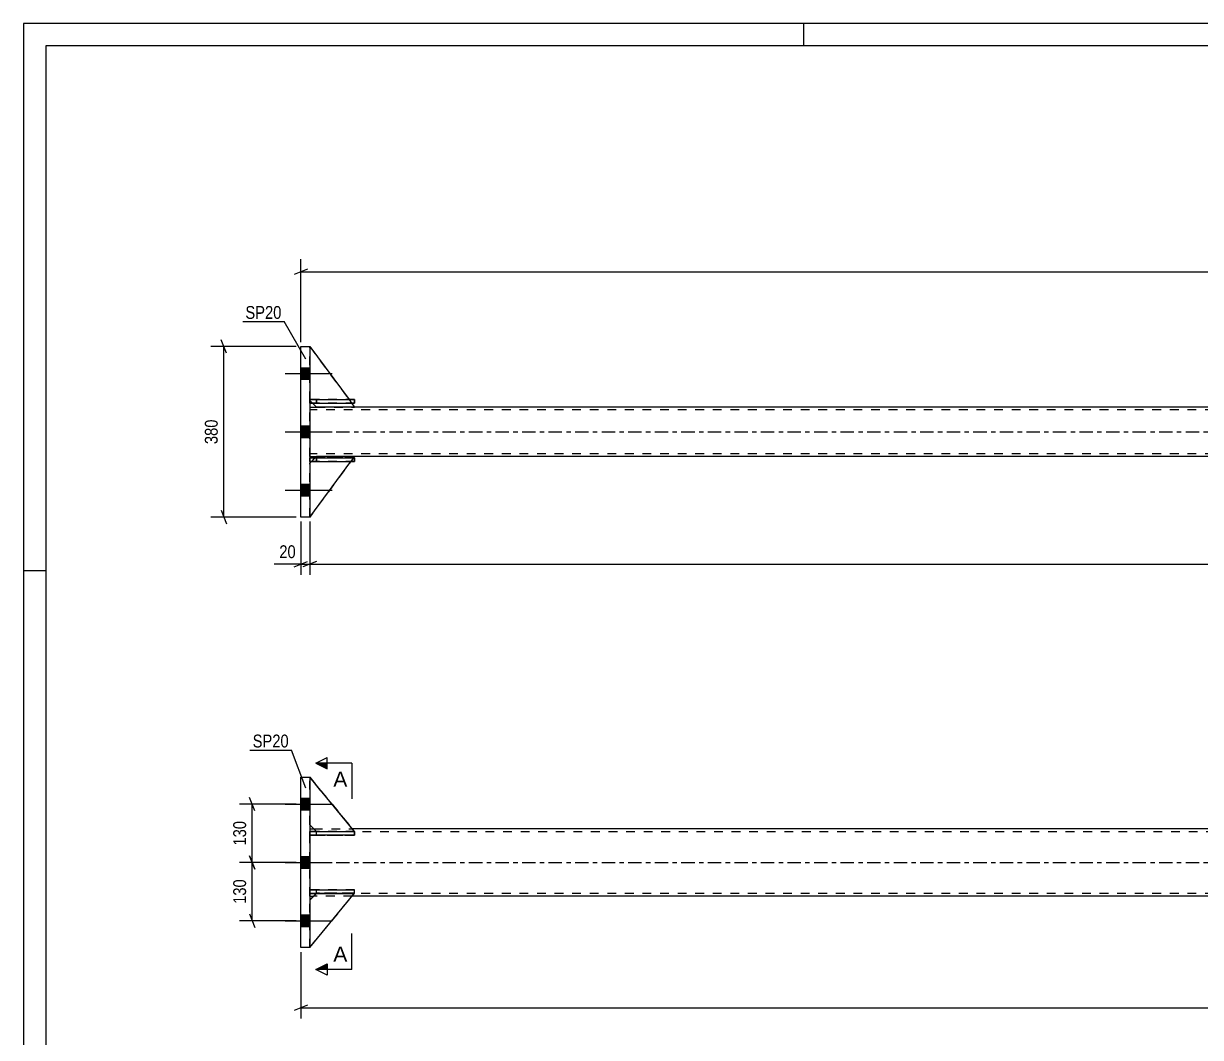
# Model space of a CAD drawing. Header units: millimetres. Extents: x 0 to 594, y 0 to 420.
# Drawn here: x 0 to 262.4, y 193.9 to 420 of the extents above; entities that cross this region are included whole.
import ezdxf

# ---------------------------------------------------------------- set-up
doc = ezdxf.new("R2010")
doc.units = ezdxf.units.MM
doc.linetypes.add('DXK_LINE_DOT2', pattern=[3.9198, 1.9599, -1.9599])
doc.linetypes.add('DXK_LINE_DOT3', pattern=[5.9187, 2.979, -0.9799, 0.9799, -0.9799])
doc.styles.add('Arial', font='ARIAL.TTF', dxfattribs={"height": 0.2})
doc.styles.add('Arial Narrow', font='ARIALN.TTF', dxfattribs={"height": 0.2})

# ---------------------------------------------------------------- blocks, each defined once
blk = doc.blocks.new('Unknown-580441642-1163')
at = {"color": 5, "linetype": 'Continuous'}
for p, q in [((594, 420), (0, 420)), ((0, 420), (0, 0)), ((174, 415), (174, 420)), ((589, 415), (5, 415)), ((5, 415), (5, 5)), ((5, 298), (0, 298))]:
    blk.add_line(p, q, dxfattribs=at)
blk = doc.blocks.new('Part-580441642-1798 - 1776')
at = {"color": 7, "linetype": 'DXK_LINE_DOT2'}
for p, q in [((63.81, 226.06), (63.81, 226.86)), ((65.31, 226.86), (63.81, 226.86)), ((73.81, 226.86), (63.81, 226.86)), ((63.81, 226.06), (73.81, 226.06)), ((73.81, 226.06), (63.81, 226.06)), ((65.31, 226.06), (65.31, 226.86)), ((65.31, 226.86), (73.81, 226.86)), ((73.81, 226.06), (73.81, 226.86))]:
    blk.add_line(p, q, dxfattribs=at)
blk = doc.blocks.new('Part-580441642-1838 - 1776')
at = {"color": 2, "linetype": 'Continuous'}
for p, q in [((61.81, 213.96), (61.81, 251.96)), ((61.81, 251.96), (63.81, 251.96)), ((63.81, 251.96), (63.81, 213.96)), ((63.81, 213.96), (61.81, 213.96))]:
    blk.add_line(p, q, dxfattribs=at)
blk = doc.blocks.new('Part-580441642-1784 - 1776')
at = {"color": 2, "linetype": 'Continuous'}
for p, q in [((73.81, 239.87), (63.81, 251.96)), ((65.31, 239.87), (63.81, 241.37)), ((65.31, 239.87), (65.31, 239.87)), ((65.31, 239.87), (73.81, 239.87)), ((73.81, 239.87), (73.81, 239.87))]:
    blk.add_line(p, q, dxfattribs=at)
at = {"color": 7, "linetype": 'DXK_LINE_DOT2'}
for p, q in [((63.81, 241.37), (63.81, 251.96)), ((63.81, 251.96), (73.81, 239.87)), ((65.31, 239.87), (63.81, 241.37)), ((73.81, 239.87), (65.31, 239.87))]:
    blk.add_line(p, q, dxfattribs=at)
blk = doc.blocks.new('Part-580441642-1795 - 1776')
at = {"color": 2, "linetype": 'Continuous'}
for p, q in [((63.81, 240.46), (64.72, 240.46)), ((285.01, 240.46), (73.32, 240.46)), ((63.81, 225.46), (64.71, 225.46)), ((285.01, 225.46), (73.31, 225.46))]:
    blk.add_line(p, q, dxfattribs=at)
at = {"color": 7, "linetype": 'DXK_LINE_DOT2'}
for p, q in [((63.81, 225.46), (63.81, 240.46)), ((63.81, 239.86), (285.01, 239.86)), ((64.72, 240.46), (73.32, 240.46)), ((285.01, 226.06), (63.81, 226.06)), ((73.31, 225.46), (64.71, 225.46))]:
    blk.add_line(p, q, dxfattribs=at)
at = {"color": 7, "linetype": 'DXK_LINE_DOT3'}
blk.add_line((63.81, 232.96), (285.01, 232.96), dxfattribs=at)
blk = doc.blocks.new('Part-580441642-1801 - 1776')
at = {"color": 7, "linetype": 'DXK_LINE_DOT2'}
for p, q in [((63.81, 239.86), (63.81, 239.06)), ((65.31, 239.86), (63.81, 239.86)), ((73.81, 239.86), (63.81, 239.86)), ((63.81, 239.06), (73.81, 239.06)), ((73.81, 239.06), (63.81, 239.06)), ((65.31, 239.06), (65.31, 239.86)), ((65.31, 239.86), (73.81, 239.86)), ((73.81, 239.86), (73.81, 239.06))]:
    blk.add_line(p, q, dxfattribs=at)
blk = doc.blocks.new('Part-580441642-1804 - 1776')
at = {"color": 2, "linetype": 'Continuous'}
for p, q in [((63.81, 226.06), (63.81, 226.86)), ((63.81, 226.86), (73.81, 226.86)), ((63.81, 226.86), (63.81, 226.86)), ((63.81, 226.06), (72.99, 226.06)), ((63.81, 226.06), (63.81, 226.06)), ((73.81, 226.06), (73.81, 226.86)), ((73.81, 226.06), (73.81, 226.06))]:
    blk.add_line(p, q, dxfattribs=at)
at = {"color": 7, "linetype": 'DXK_LINE_DOT2'}
for p, q in [((63.81, 226.06), (63.81, 226.86)), ((65.31, 226.86), (63.81, 226.86)), ((63.81, 226.06), (65.31, 226.06)), ((65.31, 226.06), (65.31, 226.86)), ((65.31, 226.86), (73.81, 226.86)), ((73.81, 226.06), (65.31, 226.06)), ((72.99, 226.06), (73.81, 226.06))]:
    blk.add_line(p, q, dxfattribs=at)
blk = doc.blocks.new('Part-580441642-1807 - 1776')
at = {"color": 7, "linetype": 'DXK_LINE_DOT2'}
for p, q in [((65.31, 226.07), (63.81, 224.57)), ((63.81, 213.96), (73.81, 226.07)), ((63.81, 224.57), (65.31, 226.07)), ((63.81, 213.96), (73.81, 226.07)), ((73.81, 226.07), (65.31, 226.07)), ((65.31, 226.07), (65.31, 226.07)), ((65.31, 226.07), (73.81, 226.07)), ((73.81, 226.07), (73.81, 226.07)), ((63.81, 224.57), (63.81, 213.96))]:
    blk.add_line(p, q, dxfattribs=at)
blk = doc.blocks.new('Part-580441642-1810 - 1776')
at = {"color": 2, "linetype": 'Continuous'}
for p, q in [((63.81, 213.96), (73.81, 226.07)), ((63.81, 224.57), (65.3, 226.06)), ((73.81, 226.07), (72.99, 226.07)), ((73.81, 226.07), (73.81, 226.07)), ((63.81, 213.96), (63.81, 213.96)), ((63.81, 213.96), (63.81, 213.96))]:
    blk.add_line(p, q, dxfattribs=at)
at = {"color": 7, "linetype": 'DXK_LINE_DOT2'}
for p, q in [((63.81, 224.57), (65.31, 226.07)), ((63.81, 213.96), (73.81, 226.07)), ((65.3, 226.06), (65.31, 226.07)), ((72.99, 226.07), (65.31, 226.07)), ((65.31, 226.07), (65.31, 226.07)), ((65.31, 226.07), (73.81, 226.07)), ((63.81, 213.96), (63.81, 224.57))]:
    blk.add_line(p, q, dxfattribs=at)
blk = doc.blocks.new('Part-580441642-1813 - 1776')
at = {"color": 7, "linetype": 'DXK_LINE_DOT2'}
for p, q in [((63.81, 241.37), (63.81, 251.96)), ((63.81, 251.96), (73.81, 239.87)), ((73.81, 239.87), (63.81, 251.96)), ((65.31, 239.87), (63.81, 241.37)), ((63.81, 241.37), (65.31, 239.87)), ((73.81, 239.87), (65.31, 239.87)), ((65.31, 239.87), (65.31, 239.87)), ((65.31, 239.87), (73.81, 239.87)), ((73.81, 239.87), (73.81, 239.87))]:
    blk.add_line(p, q, dxfattribs=at)
blk = doc.blocks.new('Bolt-580441642-1826 - 1776')
at = {"linetype": 'Continuous'}
for points in [[(61.81, 247.26), (61.81, 244.66), (63.81, 244.66), (63.81, 247.26)], [(61.81, 247.26), (61.81, 244.66), (63.81, 244.66), (63.81, 247.26)], [(61.81, 247.26), (61.81, 244.66), (63.81, 244.66), (63.81, 247.26)], [(61.81, 234.26), (61.81, 231.66), (63.81, 231.66), (63.81, 234.26)], [(61.81, 234.26), (61.81, 231.66), (63.81, 231.66), (63.81, 234.26)], [(61.81, 221.26), (61.81, 218.66), (63.81, 218.66), (63.81, 221.26)], [(61.81, 221.26), (61.81, 218.66), (63.81, 218.66), (63.81, 221.26)], [(61.81, 221.26), (61.81, 218.66), (63.81, 218.66), (63.81, 221.26)]]:
    blk.add_hatch(color=1, dxfattribs=at).paths.add_polyline_path(points)
at = {"color": 1, "linetype": 'Continuous'}
for p, q in [((61.81, 247.26), (63.81, 247.26)), ((61.81, 247.26), (63.81, 247.26)), ((61.81, 247.26), (63.81, 247.26)), ((58.31, 245.96), (68.81, 245.96)), ((58.31, 245.96), (68.81, 245.96)), ((58.31, 245.96), (68.81, 245.96)), ((61.81, 244.66), (63.81, 244.66)), ((61.81, 244.66), (63.81, 244.66)), ((61.81, 244.66), (63.81, 244.66)), ((61.81, 234.26), (63.81, 234.26)), ((61.81, 234.26), (63.81, 234.26)), ((58.31, 232.96), (68.81, 232.96)), ((58.31, 232.96), (68.81, 232.96)), ((61.81, 231.66), (63.81, 231.66)), ((61.81, 231.66), (63.81, 231.66)), ((61.81, 221.26), (63.81, 221.26)), ((61.81, 221.26), (63.81, 221.26)), ((61.81, 221.26), (63.81, 221.26)), ((58.31, 219.96), (68.81, 219.96)), ((58.31, 219.96), (68.81, 219.96)), ((58.31, 219.96), (68.81, 219.96)), ((61.81, 218.66), (63.81, 218.66)), ((61.81, 218.66), (63.81, 218.66)), ((61.81, 218.66), (63.81, 218.66))]:
    blk.add_line(p, q, dxfattribs=at)
blk = doc.blocks.new('Part-580441642-1833 - 1776')
at = {"color": 2, "linetype": 'Continuous'}
for p, q in [((63.81, 239.06), (63.81, 239.86)), ((63.81, 239.86), (73.81, 239.86)), ((63.81, 239.86), (63.81, 239.86)), ((73.81, 239.06), (63.81, 239.06)), ((63.81, 239.06), (63.81, 239.06)), ((73.81, 239.06), (73.81, 239.86))]:
    blk.add_line(p, q, dxfattribs=at)
at = {"color": 7, "linetype": 'DXK_LINE_DOT2'}
for p, q in [((63.81, 239.06), (63.81, 239.86)), ((65.31, 239.86), (63.81, 239.86)), ((63.81, 239.06), (65.31, 239.06)), ((65.31, 239.06), (65.31, 239.86)), ((73.81, 239.86), (65.31, 239.86)), ((65.31, 239.06), (73.81, 239.06))]:
    blk.add_line(p, q, dxfattribs=at)
blk = doc.blocks.new('Part-580441642-1650 - 1642')
at = {"color": 7, "linetype": 'DXK_LINE_DOT2'}
for p, q in [((63.81, 335.36), (63.81, 336.16)), ((63.81, 336.16), (65.31, 336.16)), ((63.81, 336.16), (73.81, 336.16)), ((65.31, 335.36), (65.31, 336.16)), ((65.31, 336.16), (73.81, 336.16)), ((73.81, 335.36), (73.81, 336.16)), ((65.31, 335.36), (63.81, 335.36)), ((63.81, 335.36), (63.81, 335.36)), ((63.81, 335.36), (73.81, 335.36)), ((73.81, 335.36), (65.31, 335.36))]:
    blk.add_line(p, q, dxfattribs=at)
blk = doc.blocks.new('Part-580441642-1658 - 1642')
at = {"color": 2, "linetype": 'Continuous'}
for p, q in [((63.81, 334.47), (65.31, 334.47)), ((285.01, 334.47), (73.81, 334.47)), ((63.81, 323.47), (65.31, 323.47)), ((285.01, 323.47), (73.81, 323.47))]:
    blk.add_line(p, q, dxfattribs=at)
at = {"color": 7, "linetype": 'DXK_LINE_DOT2'}
for p, q in [((63.81, 323.47), (63.81, 334.47)), ((285.01, 333.87), (63.81, 333.87)), ((65.31, 334.47), (73.81, 334.47)), ((285.01, 324.07), (63.81, 324.07)), ((73.81, 323.47), (65.31, 323.47))]:
    blk.add_line(p, q, dxfattribs=at)
at = {"color": 7, "linetype": 'DXK_LINE_DOT3'}
blk.add_line((63.81, 328.97), (285.01, 328.97), dxfattribs=at)
blk = doc.blocks.new('Part-580441642-1648 - 1642')
at = {"color": 2, "linetype": 'Continuous'}
for p, q in [((63.81, 336.16), (63.81, 336.16)), ((63.81, 336.16), (73.81, 336.16)), ((63.81, 336.16), (63.81, 335.36)), ((73.81, 336.16), (73.81, 335.36)), ((63.81, 335.36), (73.81, 335.36))]:
    blk.add_line(p, q, dxfattribs=at)
at = {"color": 7, "linetype": 'DXK_LINE_DOT2'}
for p, q in [((65.31, 336.16), (63.81, 336.16)), ((63.81, 336.16), (63.81, 336.16)), ((73.81, 336.16), (65.31, 336.16)), ((65.31, 336.16), (65.31, 335.36)), ((63.81, 335.36), (65.31, 335.36)), ((63.81, 335.36), (63.81, 335.36)), ((65.31, 335.36), (73.81, 335.36))]:
    blk.add_line(p, q, dxfattribs=at)
blk = doc.blocks.new('Part-580441642-1649 - 1642')
at = {"color": 7, "linetype": 'DXK_LINE_DOT2'}
for p, q in [((63.81, 322.36), (63.81, 323.16)), ((63.81, 323.16), (65.31, 323.16)), ((73.58, 323.16), (63.81, 323.16)), ((65.31, 322.36), (65.31, 323.16)), ((65.31, 323.16), (73.81, 323.16)), ((73.81, 322.36), (73.81, 323.16)), ((65.31, 322.36), (63.81, 322.36)), ((63.81, 322.36), (63.81, 322.36)), ((63.81, 322.36), (73.81, 322.36)), ((73.81, 322.36), (65.31, 322.36))]:
    blk.add_line(p, q, dxfattribs=at)
blk = doc.blocks.new('Part-580441642-1651 - 1642')
at = {"color": 7, "linetype": 'DXK_LINE_DOT2'}
for p, q in [((63.81, 321.97), (65.31, 323.47)), ((73.81, 323.47), (63.81, 309.97)), ((65.31, 323.47), (63.81, 321.97)), ((65.31, 323.47), (73.81, 323.47)), ((65.31, 323.47), (65.31, 323.47)), ((73.81, 323.47), (65.31, 323.47)), ((63.81, 309.97), (63.81, 321.97))]:
    blk.add_line(p, q, dxfattribs=at)
blk = doc.blocks.new('Part-580441642-1652 - 1642')
at = {"color": 2, "linetype": 'Continuous'}
for p, q in [((63.81, 347.97), (72.57, 336.16)), ((64.43, 335.36), (65.31, 334.47)), ((73.81, 334.47), (65.31, 334.47)), ((73.16, 335.36), (73.81, 334.47))]:
    blk.add_line(p, q, dxfattribs=at)
at = {"color": 7, "linetype": 'DXK_LINE_DOT2'}
for p, q in [((63.81, 347.97), (63.81, 347.97)), ((63.81, 335.97), (63.81, 347.97)), ((63.81, 347.97), (63.81, 347.97)), ((64.43, 335.36), (63.81, 335.97)), ((72.57, 336.16), (73.16, 335.36))]:
    blk.add_line(p, q, dxfattribs=at)
blk = doc.blocks.new('Part-580441642-1653 - 1642')
at = {"color": 7, "linetype": 'DXK_LINE_DOT2'}
for p, q in [((63.81, 347.97), (73.81, 334.47)), ((63.81, 335.97), (63.81, 347.97)), ((65.31, 334.47), (63.81, 335.97)), ((73.81, 334.47), (65.31, 334.47))]:
    blk.add_line(p, q, dxfattribs=at)
blk = doc.blocks.new('Part-580441642-1669 - 1642')
at = {"color": 2, "linetype": 'Continuous'}
for p, q in [((61.81, 347.97), (63.81, 347.97)), ((61.81, 309.97), (61.81, 347.97)), ((63.81, 347.97), (63.81, 309.97)), ((63.81, 309.97), (61.81, 309.97))]:
    blk.add_line(p, q, dxfattribs=at)
blk = doc.blocks.new('Part-580441642-1670 - 1642')
at = {"color": 7, "linetype": 'DXK_LINE_DOT2'}
for p, q in [((63.81, 321.97), (65.31, 323.47)), ((64.2, 322.36), (65, 323.16)), ((65.31, 323.47), (73.81, 323.47)), ((73.58, 323.16), (72.99, 322.36)), ((63.81, 309.97), (63.81, 321.97)), ((63.81, 309.97), (63.81, 309.97))]:
    blk.add_line(p, q, dxfattribs=at)
at = {"color": 2, "linetype": 'Continuous'}
for p, q in [((65, 323.16), (65.31, 323.47)), ((65.31, 323.47), (65.31, 323.47)), ((73.81, 323.47), (65.31, 323.47)), ((73.81, 323.47), (73.58, 323.16)), ((73.81, 323.47), (73.81, 323.47)), ((63.81, 321.97), (64.2, 322.36)), ((63.81, 309.97), (72.99, 322.36))]:
    blk.add_line(p, q, dxfattribs=at)
blk = doc.blocks.new('Bolt-580441642-1673 - 1642')
at = {"linetype": 'Continuous'}
for points in [[(63.81, 340.67), (63.81, 343.27), (61.81, 343.27), (61.81, 340.67)], [(63.81, 340.67), (63.81, 343.27), (61.81, 343.27), (61.81, 340.67)], [(63.81, 340.67), (63.81, 343.27), (61.81, 343.27), (61.81, 340.67)], [(63.81, 327.67), (63.81, 330.27), (61.81, 330.27), (61.81, 327.67)], [(63.81, 327.67), (63.81, 330.27), (61.81, 330.27), (61.81, 327.67)], [(63.81, 314.67), (63.81, 317.27), (61.81, 317.27), (61.81, 314.67)], [(63.81, 314.67), (63.81, 317.27), (61.81, 317.27), (61.81, 314.67)], [(63.81, 314.67), (63.81, 317.27), (61.81, 317.27), (61.81, 314.67)]]:
    blk.add_hatch(color=1, dxfattribs=at).paths.add_polyline_path(points)
at = {"color": 1, "linetype": 'Continuous'}
for p, q in [((58.31, 341.97), (68.81, 341.97)), ((58.31, 341.97), (68.81, 341.97)), ((58.31, 341.97), (68.81, 341.97)), ((61.81, 343.27), (63.81, 343.27)), ((61.81, 343.27), (63.81, 343.27)), ((61.81, 343.27), (63.81, 343.27)), ((61.81, 340.67), (63.81, 340.67)), ((61.81, 340.67), (63.81, 340.67)), ((61.81, 340.67), (63.81, 340.67)), ((58.31, 328.97), (68.81, 328.97)), ((58.31, 328.97), (68.81, 328.97)), ((61.81, 330.27), (63.81, 330.27)), ((61.81, 330.27), (63.81, 330.27)), ((61.81, 327.67), (63.81, 327.67)), ((61.81, 327.67), (63.81, 327.67)), ((58.31, 315.97), (68.81, 315.97)), ((58.31, 315.97), (68.81, 315.97)), ((58.31, 315.97), (68.81, 315.97)), ((61.81, 317.27), (63.81, 317.27)), ((61.81, 317.27), (63.81, 317.27)), ((61.81, 317.27), (63.81, 317.27)), ((61.81, 314.67), (63.81, 314.67)), ((61.81, 314.67), (63.81, 314.67)), ((61.81, 314.67), (63.81, 314.67))]:
    blk.add_line(p, q, dxfattribs=at)
blk = doc.blocks.new('Part-580441642-1682 - 1642')
at = {"color": 2, "linetype": 'Continuous'}
for p, q in [((63.81, 323.16), (63.81, 323.16)), ((63.81, 323.16), (73.81, 323.16)), ((63.81, 322.36), (63.81, 323.16)), ((73.81, 323.16), (73.81, 322.36)), ((63.81, 322.36), (73.81, 322.36))]:
    blk.add_line(p, q, dxfattribs=at)
at = {"color": 7, "linetype": 'DXK_LINE_DOT2'}
for p, q in [((65.31, 323.16), (63.81, 323.16)), ((63.81, 323.16), (63.81, 323.16)), ((73.81, 323.16), (65.31, 323.16)), ((65.31, 323.16), (65.31, 322.36)), ((63.81, 322.36), (63.81, 322.36)), ((63.81, 322.36), (65.31, 322.36)), ((63.81, 322.36), (63.81, 322.36)), ((65.31, 322.36), (73.81, 322.36))]:
    blk.add_line(p, q, dxfattribs=at)
blk = doc.blocks.new('StraightDimension-580441642-1877 - 1776')
at = {"color": 7, "linetype": 'Continuous'}
for p, q in [((51.57, 244.46), (50.37, 247.46)), ((60.81, 245.96), (48.12, 245.96)), ((50.97, 232.96), (50.97, 245.96)), ((50.37, 234.46), (51.57, 231.46)), ((60.81, 232.96), (48.12, 232.96))]:
    blk.add_line(p, q, dxfattribs=at)
at = {"color": 0}
blk.add_wipeout([(50.22, 242.8), (46.02, 242.8), (46.02, 236.12), (50.22, 236.12)], dxfattribs=at)
at = {"color": 3, "style": 'Arial Narrow'}
blk.add_text('130', height=2.863, rotation=90.0002, dxfattribs=at).set_placement((49.62, 236.72))
blk = doc.blocks.new('StraightDimension-580441642-1853 - 1776')
at = {"color": 7, "linetype": 'Continuous'}
for p, q in [((61.81, 212.96), (61.81, 198.13)), ((63.31, 201.13), (60.31, 199.93)), ((61.81, 200.53), (508.31, 200.53))]:
    blk.add_line(p, q, dxfattribs=at)
blk = doc.blocks.new('StraightDimension-580441642-1864 - 1776')
at = {"color": 7, "linetype": 'Continuous'}
for p, q in [((51.57, 231.46), (50.37, 234.46)), ((60.81, 232.96), (48.12, 232.96)), ((50.97, 219.96), (50.97, 232.96)), ((50.37, 221.46), (51.57, 218.46)), ((60.81, 219.96), (48.12, 219.96))]:
    blk.add_line(p, q, dxfattribs=at)
at = {"color": 0}
blk.add_wipeout([(50.22, 229.8), (46.02, 229.8), (46.02, 223.12), (50.22, 223.12)], dxfattribs=at)
at = {"color": 3, "style": 'Arial Narrow'}
blk.add_text('130', height=2.863, rotation=90.0002, dxfattribs=at).set_placement((49.62, 223.72))
blk = doc.blocks.new('StraightDimension-580441642-1713 - 1642')
at = {"color": 7, "linetype": 'Continuous'}
for p, q in [((63.81, 308.97), (63.81, 297.05)), ((65.31, 300.05), (62.31, 298.85)), ((63.81, 299.45), (506.31, 299.45))]:
    blk.add_line(p, q, dxfattribs=at)
blk = doc.blocks.new('StraightDimension-580441642-1735 - 1642')
at = {"color": 7, "linetype": 'Continuous'}
for p, q in [((61.81, 308.97), (61.81, 297.05)), ((63.81, 308.97), (63.81, 297.05)), ((60.31, 298.85), (63.31, 300.05)), ((61.81, 299.45), (63.81, 299.45)), ((65.31, 300.05), (62.31, 298.85))]:
    blk.add_line(p, q, dxfattribs=at)
at = {"color": 0}
blk.add_wipeout([(61.29, 300.2), (61.29, 304.4), (56.43, 304.4), (56.43, 300.2)], dxfattribs=at)
at = {"color": 7, "linetype": 'Continuous'}
blk.add_line((61.81, 299.45), (55.91, 299.45), dxfattribs=at)
blk.add_line((61.81, 299.45), (55.91, 299.45), dxfattribs=at)
at = {"color": 3, "style": 'Arial Narrow'}
blk.add_text('20', height=2.863, dxfattribs=at).set_placement((57.03, 300.8))
blk = doc.blocks.new('StraightDimension-580441642-1752 - 1642')
at = {"color": 7, "linetype": 'Continuous'}
for p, q in [((45.24, 346.47), (44.04, 349.47)), ((60.81, 347.97), (41.79, 347.97)), ((44.64, 309.97), (44.64, 347.97)), ((60.81, 309.97), (41.79, 309.97)), ((44.04, 311.47), (45.24, 308.47))]:
    blk.add_line(p, q, dxfattribs=at)
at = {"color": 0}
blk.add_wipeout([(43.89, 332.32), (39.69, 332.32), (39.69, 325.63), (43.89, 325.63)], dxfattribs=at)
at = {"color": 3, "style": 'Arial Narrow'}
blk.add_text('380', height=2.863, rotation=90.0002, dxfattribs=at).set_placement((43.29, 326.23))
blk = doc.blocks.new('StraightDimension-580441642-1763 - 1642')
at = {"color": 7, "linetype": 'Continuous'}
for p, q in [((61.81, 348.97), (61.81, 367.47)), ((63.31, 365.22), (60.31, 364.02)), ((61.81, 364.62), (508.31, 364.62))]:
    blk.add_line(p, q, dxfattribs=at)
blk = doc.blocks.new('SectionMark-580441642-1968 - 1776')
at = {"linetype": 'Continuous'}
for points in [[(67.69, 255.1), (67.69, 253.85), (65.19, 255.1)], [(67.69, 210.34), (67.69, 209.09), (65.19, 209.09)]]:
    blk.add_hatch(color=6, dxfattribs=at).paths.add_polyline_path(points)
at = {"color": 6, "linetype": 'Continuous'}
for p, q in [((65.19, 255.1), (67.69, 256.35)), ((73.19, 255.1), (65.19, 255.1)), ((65.19, 255.1), (67.69, 253.85)), ((67.69, 253.85), (67.69, 256.35)), ((65.19, 209.09), (67.69, 210.34)), ((67.69, 210.34), (67.69, 207.84)), ((73.19, 209.09), (65.19, 209.09)), ((67.69, 207.84), (65.19, 209.09))]:
    blk.add_line(p, q, dxfattribs=at)
at = {"color": 0, "linetype": 'Continuous'}
for points in [[(72.19, 249.85), (72.19, 253.35), (69.08, 253.35), (69.08, 249.85)], [(72.19, 210.84), (72.19, 214.34), (69.08, 214.34), (69.08, 210.84)]]:
    blk.add_wipeout(points, dxfattribs=at)
at = {"color": 6, "linetype": 'Continuous'}
for p, q in [((73.19, 255.1), (73.19, 247.1)), ((73.19, 209.09), (73.19, 217.09))]:
    blk.add_line(p, q, dxfattribs=at)
at = {"color": 3, "linetype": 'Continuous', "style": 'Arial'}
for p in [(69.08, 249.85), (69.08, 210.84)]:
    blk.add_text('A', height=3.34, dxfattribs=at).set_placement(p)
blk = doc.blocks.new('Mark-580441642-1834 - 1776')
at = {"color": 0}
blk.add_wipeout([(59.13, 258.59), (59.13, 261.59), (51.09, 261.59), (51.09, 258.59)], dxfattribs=at)
blk.add_wipeout([(59.13, 258.59), (59.13, 261.59), (51.09, 261.59), (51.09, 258.59)], dxfattribs=at)
at = {"color": 30, "linetype": 'Continuous'}
for p in [(50.49, 257.99), (62.95, 249.51)]:
    blk.add_line(p, (59.73, 257.99), dxfattribs=at)
at = {"color": 3, "style": 'Arial Narrow'}
blk.add_text('SP20', height=2.863, dxfattribs=at).set_placement((51.09, 258.59))
blk = doc.blocks.new('Mark-580441642-1665 - 1642')
at = {"color": 0}
blk.add_wipeout([(57.51, 354.15), (57.51, 357.15), (49.47, 357.15), (49.47, 354.15)], dxfattribs=at)
blk.add_wipeout([(57.51, 354.15), (57.51, 357.15), (49.47, 357.15), (49.47, 354.15)], dxfattribs=at)
at = {"color": 30, "linetype": 'Continuous'}
for p in [(48.87, 353.55), (62.95, 345.19)]:
    blk.add_line(p, (58.11, 353.55), dxfattribs=at)
at = {"color": 3, "style": 'Arial Narrow'}
blk.add_text('SP20', height=2.863, dxfattribs=at).set_placement((49.47, 354.15))

msp = doc.modelspace()

# ---------------------------------------------------------------- block references
for name in ['Unknown-580441642-1163', 'Part-580441642-1669 - 1642', 'Part-580441642-1652 - 1642', 'Part-580441642-1653 - 1642', 'Bolt-580441642-1673 - 1642', 'Part-580441642-1650 - 1642', 'Part-580441642-1648 - 1642', 'Part-580441642-1658 - 1642', 'Part-580441642-1651 - 1642', 'Part-580441642-1670 - 1642', 'Part-580441642-1649 - 1642', 'Part-580441642-1682 - 1642', 'Part-580441642-1838 - 1776', 'Part-580441642-1784 - 1776', 'Part-580441642-1813 - 1776', 'Bolt-580441642-1826 - 1776', 'Part-580441642-1795 - 1776', 'Part-580441642-1801 - 1776', 'Part-580441642-1833 - 1776', 'Part-580441642-1798 - 1776', 'Part-580441642-1804 - 1776', 'Part-580441642-1807 - 1776', 'Part-580441642-1810 - 1776']:
    msp.add_blockref(name, (0, 0))

# ---------------------------------------------------------------- next in the draw order: block references
for name in ['StraightDimension-580441642-1713 - 1642', 'Mark-580441642-1834 - 1776', 'StraightDimension-580441642-1877 - 1776', 'StraightDimension-580441642-1853 - 1776']:
    msp.add_blockref(name, (0, 0))

# ---------------------------------------------------------------- next in the draw order: block references
for name in ['StraightDimension-580441642-1735 - 1642', 'SectionMark-580441642-1968 - 1776', 'StraightDimension-580441642-1864 - 1776']:
    msp.add_blockref(name, (0, 0))

# ---------------------------------------------------------------- next in the draw order: block references
msp.add_blockref('StraightDimension-580441642-1752 - 1642', (0, 0))

# ---------------------------------------------------------------- next in the draw order: block references
msp.add_blockref('StraightDimension-580441642-1763 - 1642', (0, 0))

# ---------------------------------------------------------------- next in the draw order: block references
msp.add_blockref('Mark-580441642-1665 - 1642', (0, 0))

doc.saveas('drawing.dxf')
